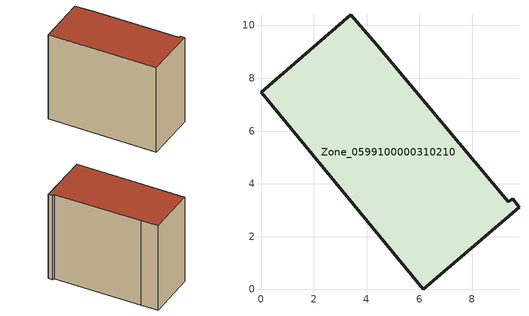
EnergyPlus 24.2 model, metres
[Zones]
Zone_0599100000310210
 floor ground (C_G): 0,7.47 3.39,10.41 4.38,9.27 9.36,3.32 9.53,3.44 9.77,3.11 6.14,0 z0
 wall outside (C_F): 6.14,0 9.77,3.11 9.53,3.44 9.36,3.32 4.38,9.27 3.39,10.41 0,7.47 6.14,0 z0:7.97
 roof outside (C_R): 3.39,10.41 0,7.47 6.14,0 9.77,3.11 9.53,3.44 9.36,3.32 4.38,9.27 z7.97
[BUILDING]
Pand.0599100000310210: North Axis=0; Terrain=City; Loads Convergence Tolerance Value=0.04; Temperature Convergence Tolerance Value=0.4; Solar Distribution=FullExterior; Maximum Number of Warmup Days=25; Minimum Number of Warmup Days=1
[Site:Location]
Rotterdam.The.Hague.AP_ZH_NLD Design_Conditions: Latitude=51.96; Longitude=4.45; Time Zone=1; Elevation=-4.5
[SITE:GROUNDTEMPERATURE:BUILDINGSURFACE]
18, 18, 18, 18, 18, 18, 18, 18, 18, 18, 18, 18
[MATERIAL] Thermal Absorptance=0.9; Solar Absorptance=0.7; Visible Absorptance=0.7
Name | Roughness | Thickness | Conductivity | Density | Specific Heat
G.TI.1946 | MediumSmooth | 0.15 | 1 | 540 | 1210
F.TI.1946 | Rough | 0.3 | 0.857143 | 1920 | 840
R.TI.1946 | MediumRough | 0.2 | 0.1 | 1500 | 1000
[CONSTRUCTION]
C_G: G.TI.1946
C_F: F.TI.1946
C_R: R.TI.1946
[ZONE]
Zone_0599100000310210: Type=1; Multiplier=1; Ceiling Height=Autocalculate; Volume=Autocalculate; Floor Area=autocalculate; Part of Total Floor Area=Yes
[ZONEINFILTRATION:DESIGNFLOWRATE]
Infil_Zone_0599100000310210: Zone or ZoneList or Space or SpaceList=Zone_0599100000310210; Schedule=AlwaysOn; Design Flow Rate Calculation Method=Flow/Area; Flow Rate per Floor Area=0.003; Constant Term Coefficient=1; Temperature Term Coefficient=0; Velocity Term Coefficient=0; Velocity Squared Term Coefficient=0
[HVACTEMPLATE:ZONE:IDEALLOADSAIRSYSTEM]
Zone_0599100000310210: Maximum Heating Supply Air Temperature=50; Minimum Cooling Supply Air Temperature=13; Maximum Heating Supply Air Humidity Ratio=0.0156; Minimum Cooling Supply Air Humidity Ratio=0.0077; Heating Limit=NoLimit; Cooling Limit=NoLimit; Dehumidification Control Type=ConstantSensibleHeatRatio; Cooling Sensible Heat Ratio=0.7; Dehumidification Setpoint=60; Humidification Control Type=None; Humidification Setpoint=30; Outdoor Air Method=None; Outdoor Air Flow Rate per Person=0.00944; Outdoor Air Flow Rate per Zone Floor Area=0; Outdoor Air Flow Rate per Zone=0; Demand Controlled Ventilation Type=None; Outdoor Air Economizer Type=NoEconomizer; Heat Recovery Type=None; Sensible Heat Recovery Effectiveness=0.7; Latent Heat Recovery Effectiveness=0.65
[ZONECONTROL:THERMOSTAT]
ThermostatControl_Zone_0599100000310210: Zone or ZoneList=Zone_0599100000310210; Control Type Schedule=DualSetpointControlType; Control 1=Thermostat_Zone_0599100000310210; Temperature Difference Between Cutout And Setpoint=0
[THERMOSTATSETPOINT:DUALSETPOINT]
Thermostat_Zone_0599100000310210: Heating Setpoint Temperature Schedule=HeatingSetpoint_Zone_0599100000310210; Cooling Setpoint Temperature Schedule=CoolingSetpoint_Zone_0599100000310210
[SCHEDULE:COMPACT]
HeatingSetpoint_Zone_0599100000310210: Through: 12/31, For: AllDays, Until: 24:00, 21
CoolingSetpoint_Zone_0599100000310210: Through: 12/31, For: AllDays, Until: 24:00, 24
DualSetpointControlType: Through: 12/31, For: AllDays, Until: 24:00, 4
AlwaysOn: Through: 12/31, For: AllDays, Until: 24:00, 1
